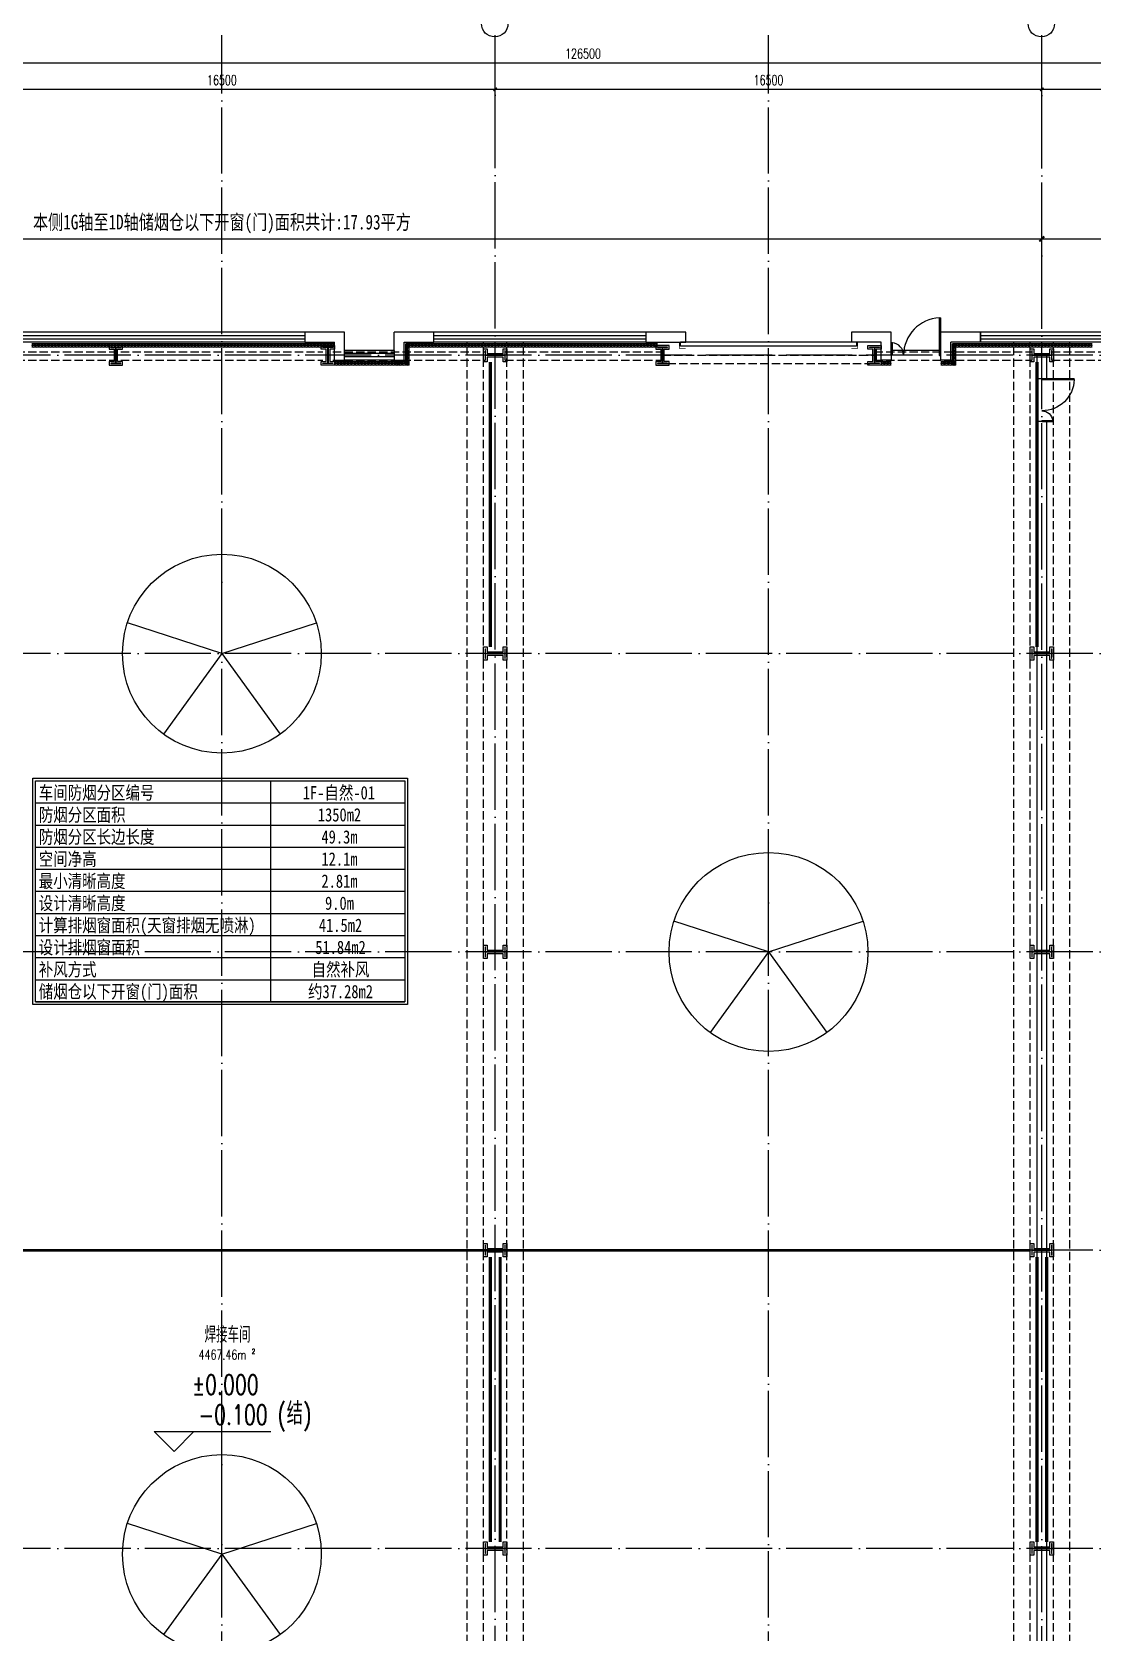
# Model space of a CAD drawing. Extents: x -555607 to 460190, y 498714 to 1664455.
# Drawn here: x -207936 to -175939, y 793303 to 841574 of the extents above; entities that cross this region are included whole.
import ezdxf
from ezdxf.enums import TextEntityAlignment as Align

# ---------------------------------------------------------------- set-up
doc = ezdxf.new("R2010")
doc.units = 0
doc.header["$LTSCALE"] = 1000
doc.header["$MEASUREMENT"] = 0
for name, pattern in [('10平面$0$DASH', [0.35, 0.25, -0.1]), ('CENTER', [2, 1.25, -0.25, 0.25, -0.25]), ('DASH', [0.35, 0.25, -0.1]), ('DOTE', [2.42, 2, -0.2, 0.02, -0.2])]:
    doc.linetypes.add(name, pattern=pattern)
doc.layers.get('Defpoints').update_dxf_attribs({"color": 210})
for name, color, linetype in [('10平面$0$WINDOW', 8, 'Continuous'), ('A-AXIS-D', 1, 'Continuous'), ('A-AXIS-DOTE', 14, 'DOTE'), ('A-AXIS-DP', 126, 'Continuous'), ('A-HATCH-2', 251, 'Continuous'), ('A-HRAIL', 250, 'Continuous'), ('A-LIN-V', 9, 'Continuous'), ('A-SFCE', 30, 'Continuous'), ('AS-WALL', 40, 'Continuous'), ('TH_DIM', 3, 'Continuous'), ('WINDOW', 8, 'Continuous'), ('建-房间', 7, 'Continuous'), ('建-标高', 3, 'Continuous'), ('建-窗', 8, 'Continuous'), ('暖通', 7, 'Continuous')]:
    doc.layers.add(name, color=color, linetype=linetype)
doc.layers.add('S-col', color=2, linetype='Continuous', lineweight=0)
doc.layers.add('柱间支撑', color=6, linetype='CENTER', lineweight=0)
doc.styles.add('-黑体', font='simhei.ttf', dxfattribs={"width": 0.8})
doc.styles.add('_TCH_DIM_T3', font='SIMPLEX', dxfattribs={"width": 0.705882, "bigfont": 'GBCBIG'})
doc.styles.add('A-AREA', font='SIMPLEX', dxfattribs={"bigfont": 'GBCBIG'})
doc.styles.add('A-STANDARD', font='SIMPLEX', dxfattribs={"bigfont": 'GBCBIG'})
doc.styles.get("Standard").update_dxf_attribs({"font": 'gbenor.shx', "bigfont": 'gbcbig.shx'})
doc.styles.add('图框宋体', font='', dxfattribs={"width": 0.75})
doc.styles.get('图框宋体').set_extended_font_data('SimSun')
doc.linetypes.add('字母', pattern='A,12.7,-5.08,["挡烟垂壁",Standard,S=2.54,R=0,X=-2.54,Y=-1.27],-5.08', length=22.86)
doc.dimstyles.new('_TCH_ARCH&&100', dxfattribs={"dimtxt": 297.5, "dimasz": 100, "dimexe": 100, "dimexo": 100, "dimgap": 126.25, "dimtad": 1, "dimdec": 0, "dimzin": 0, "dimdsep": 46, "dimtxsty": '_TCH_DIM_T3', "dimblk": 'ARCHTICK', "dimcen": 0.09, "dimclrt": 7, "dimazin": 2, "dimtfac": 1, "dimtdec": 0, "dimtix": 1, "dimtmove": 2, "dimatfit": 3, "dimfxl": 100, "dimtolj": 1, "dimtzin": 0, "dimarcsym": 0})
doc.dimstyles.new('_TCH_ARCH&&150', dxfattribs={"dimtxt": 446.25, "dimasz": 150, "dimexe": 375, "dimexo": 450, "dimgap": 150, "dimtad": 1, "dimdec": 0, "dimzin": 0, "dimdsep": 46, "dimtxsty": '_TCH_DIM_T3', "dimblk": 'ARCHTICK', "dimcen": 0.09, "dimclrt": 7, "dimazin": 2, "dimtfac": 1, "dimtdec": 0, "dimtix": 1, "dimtmove": 2, "dimatfit": 3, "dimfxl": 1, "dimtolj": 1, "dimtzin": 0, "dimarcsym": 0})

# ---------------------------------------------------------------- blocks, each defined once
blk = doc.blocks.new('w4324324')
at = {"layer": 'A-HATCH-2', "color": 250}
for q in [(-1694760, 686605), (-1697614, 684532), (-1691907, 684532), (-1696524, 681178), (-1692997, 681178)]:
    blk.add_line((-1694760, 683605), q, dxfattribs=at)
blk.add_circle((-1694760, 683605), 3000, dxfattribs=at)
blk = doc.blocks.new('w423432')
at = {"layer": 'A-LIN-V'}
for p in [(-33000, 0), (-16500, -9000), (-33000, -27166)]:
    blk.add_blockref('w4324324', p, dxfattribs=at)
blk = doc.blocks.new('23124232432')
at = {"layer": '柱间支撑', "color": 250, "const_width": 100}
for points in [[(-194104, 831620), (-194104, 823020)], [(-177604, 831620), (-177604, 823020)], [(-194104, 804620), (-194104, 796020)], [(-193804, 804620), (-193804, 796020)], [(-177604, 804620), (-177604, 796020)], [(-177304, 804620), (-177304, 796020)]]:
    blk.add_lwpolyline(points, dxfattribs=at)
blk = doc.blocks.new('_FZH')
at = {"layer": 'A-HATCH-2', "color": 8}
blk.add_lwpolyline([(-0.437, -0.25), (-0.437, 0.25), (-0.297, 0.25), (-0.297, 0.067), (0.298, 0.067), (0.298, 0.25), (0.438, 0.25), (0.438, -0.25), (0.298, -0.25), (0.298, -0.068), (-0.297, -0.068), (-0.297, -0.25)], close=True, dxfattribs=at)
at = {"layer": 'S-col', "color": 8}
blk.add_lwpolyline([(-0.375, -0.188), (-0.375, 0.187), (-0.36, 0.187), (-0.36, 0.005), (0.36, 0.005), (0.36, 0.187), (0.375, 0.187), (0.375, -0.188), (0.36, -0.188), (0.36, -0.005), (-0.36, -0.005), (-0.36, -0.188)], close=True, dxfattribs=at)
blk = doc.blocks.new('342343243')
at = {"layer": 'A-AXIS-DP', "color": 5}
blk.add_lwpolyline([(-155704, 832070), (-155404, 832070), (-155404, 832058), (-155550, 832058), (-155550, 831582), (-155404, 831582), (-155404, 831570), (-155704, 831570), (-155704, 831582), (-155558, 831582), (-155558, 832058), (-155704, 832058), (-155704, 832070)], close=True, dxfattribs=at)
at = {"layer": 'A-HATCH-2'}
blk.add_lwpolyline([(-155754, 832120), (-155354, 832120), (-155354, 832008), (-155500, 832008), (-155500, 831632), (-155354, 831632), (-155354, 831520), (-155754, 831520), (-155754, 831632), (-155608, 831632), (-155608, 832008), (-155754, 832008)], close=True, dxfattribs=at)
blk = doc.blocks.new('_ArchTick')
at = {"color": 0, "linetype": 'ByBlock', "const_width": 0.4}
blk.add_lwpolyline([(-0.5, -0.5), (0.5, 0.5)], dxfattribs=at)
blk = doc.blocks.new('*D172')
at = {"layer": 'A-AXIS-D', "color": 0, "lineweight": -2, "transparency": 16777216}
for p, q in [((-254554, 839140), (-254554, 840747)), ((-254554, 840647), (-128054, 840647)), ((-128054, 839140), (-128054, 840747))]:
    blk.add_line(p, q, dxfattribs=at)
at = {"layer": 'Defpoints', "color": 0, "transparency": 16777216}
for p in [(-128054, 840647), (-254554, 839040), (-128054, 839040)]:
    blk.add_point(p, dxfattribs=at)
at = {"layer": 'A-AXIS-D', "color": 0, "lineweight": -2, "transparency": 16777216, "xscale": 100, "yscale": 100, "zscale": 100, "rotation": 180}
blk.add_blockref('_ArchTick', (-254554, 840647), dxfattribs=at)
at = {"layer": 'A-AXIS-D', "color": 0, "lineweight": -2, "transparency": 16777216, "xscale": 100, "yscale": 100, "zscale": 100}
blk.add_blockref('_ArchTick', (-128054, 840647), dxfattribs=at)
at = {"layer": 'A-AXIS-D', "color": 7, "transparency": 16777216, "insert": (-191304, 840922), "char_height": 297.5, "attachment_point": 5, "style": '_TCH_DIM_T3'}
blk.add_mtext('\\A1;126500', dxfattribs=at)
blk = doc.blocks.new('*D275')
at = {"layer": 'A-AXIS-D', "color": 0, "lineweight": -2, "transparency": 16777216}
for p, q in [((-210454, 839040), (-210454, 839947)), ((-193954, 839040), (-193954, 839947)), ((-210454, 839847), (-193954, 839847))]:
    blk.add_line(p, q, dxfattribs=at)
at = {"layer": 'Defpoints', "color": 0, "transparency": 16777216}
for p in [(-193954, 839847), (-210454, 838940), (-193954, 838940)]:
    blk.add_point(p, dxfattribs=at)
at = {"layer": 'A-AXIS-D', "color": 0, "lineweight": -2, "transparency": 16777216, "xscale": 100, "yscale": 100, "zscale": 100, "rotation": 180}
blk.add_blockref('_ArchTick', (-210454, 839847), dxfattribs=at)
at = {"layer": 'A-AXIS-D', "color": 0, "lineweight": -2, "transparency": 16777216, "xscale": 100, "yscale": 100, "zscale": 100}
blk.add_blockref('_ArchTick', (-193954, 839847), dxfattribs=at)
at = {"layer": 'A-AXIS-D', "color": 7, "transparency": 16777216, "insert": (-202204, 840122), "char_height": 297.5, "attachment_point": 5, "style": '_TCH_DIM_T3'}
blk.add_mtext('\\A1;16500', dxfattribs=at)
blk = doc.blocks.new('*D276')
at = {"layer": 'A-AXIS-D', "color": 0, "lineweight": -2, "transparency": 16777216}
for p, q in [((-193954, 839040), (-193954, 839947)), ((-177454, 839040), (-177454, 839947)), ((-193954, 839847), (-177454, 839847))]:
    blk.add_line(p, q, dxfattribs=at)
at = {"layer": 'Defpoints', "color": 0, "transparency": 16777216}
for p in [(-177454, 839847), (-193954, 838940), (-177454, 838940)]:
    blk.add_point(p, dxfattribs=at)
at = {"layer": 'A-AXIS-D', "color": 0, "lineweight": -2, "transparency": 16777216, "xscale": 100, "yscale": 100, "zscale": 100, "rotation": 180}
blk.add_blockref('_ArchTick', (-193954, 839847), dxfattribs=at)
at = {"layer": 'A-AXIS-D', "color": 0, "lineweight": -2, "transparency": 16777216, "xscale": 100, "yscale": 100, "zscale": 100}
blk.add_blockref('_ArchTick', (-177454, 839847), dxfattribs=at)
at = {"layer": 'A-AXIS-D', "color": 7, "transparency": 16777216, "insert": (-185704, 840122), "char_height": 297.5, "attachment_point": 5, "style": '_TCH_DIM_T3'}
blk.add_mtext('\\A1;16500', dxfattribs=at)
blk = doc.blocks.new('*D277')
at = {"layer": 'A-AXIS-D', "color": 0, "lineweight": -2, "transparency": 16777216}
for p, q in [((-177454, 839040), (-177454, 839947)), ((-160954, 839040), (-160954, 839947)), ((-177454, 839847), (-160954, 839847))]:
    blk.add_line(p, q, dxfattribs=at)
at = {"layer": 'Defpoints', "color": 0, "transparency": 16777216}
for p in [(-160954, 839847), (-177454, 838940), (-160954, 838940)]:
    blk.add_point(p, dxfattribs=at)
at = {"layer": 'A-AXIS-D', "color": 0, "lineweight": -2, "transparency": 16777216, "xscale": 100, "yscale": 100, "zscale": 100, "rotation": 180}
blk.add_blockref('_ArchTick', (-177454, 839847), dxfattribs=at)
at = {"layer": 'A-AXIS-D', "color": 0, "lineweight": -2, "transparency": 16777216, "xscale": 100, "yscale": 100, "zscale": 100}
blk.add_blockref('_ArchTick', (-160954, 839847), dxfattribs=at)
at = {"layer": 'A-AXIS-D', "color": 7, "transparency": 16777216, "insert": (-169204, 840122), "char_height": 297.5, "attachment_point": 5, "style": '_TCH_DIM_T3'}
blk.add_mtext('\\A1;16500', dxfattribs=at)
blk = doc.blocks.new('WINDOW2DLIB$DYNSTYLE$00000005')
at = {"color": 0}
for points in [[(-0.5, 0.5), (-0.5, -0.5)], [(-0.5, 0.5), (0.5, 0.5)], [(0.5, -0.5), (0.5, 0.5)], [(0.5, 0.1667), (-0.5, 0.1667)], [(0.5, -0.1667), (-0.5, -0.1667)], [(-0.5, -0.5), (0.5, -0.5)]]:
    blk.add_lwpolyline(points, dxfattribs=at)
blk = doc.blocks.new('DOOR2DLIB$SYSLIB$00000123')
at = {"color": 0}
for p, q in [((0.475, -0.001), (0.475, 0.752)), ((0.475, 0.752), (0.5, 0.752)), ((0.5, -0.001), (0.5, 0.752)), ((-0.5, 0), (-0.5, 0.252)), ((-0.475, 0.252), (-0.5, 0.252)), ((-0.475, 0), (-0.475, 0.252)), ((-0.475, 0), (-0.5, 0)), ((0.475, -0.001), (0.5, -0.001))]:
    blk.add_line(p, q, dxfattribs=at)
for centre, radius, start, end in [((0.505, -0.002), 0.755, 92.2493, 179.7238), ((-0.501, 0.003), 0.251, 359.7899, 84.0974)]:
    blk.add_arc(centre, radius, start, end, dxfattribs=at)
blk = doc.blocks.new('10平面$0$$DorLib2D$00000126')
at = {"color": 0, "linetype": 'Continuous'}
for p, q in [((-0.532, 0.5), (-0.532, 0.9)), ((0.532, 0.9), (0.532, 0.5))]:
    blk.add_line(p, q, dxfattribs=at)
at = {"color": 0, "linetype": '10平面$0$DASH'}
for p, q in [((-0.532, 0.9), (0.532, 0.9)), ((-0.532, 0.5), (0.532, 0.5))]:
    blk.add_line(p, q, dxfattribs=at)
blk = doc.blocks.new('3333')
at = {"layer": 'A-SFCE', "color": 250, "const_width": 20}
blk.add_lwpolyline([(-227064, 766320), (-227064, 766510), (-227244, 766510), (-227244, 766320)], dxfattribs=at)
blk = doc.blocks.new('99平面图例外参$0$$LinePat$圆环')
for points in [[(0, 150), (300, 150)], [(0, 0), (300, 0)], [(0, -150), (300, -150)]]:
    blk.add_lwpolyline(points)
at = {"color": 0}
blk.add_circle((150, 0), 150, dxfattribs=at)
blk = doc.blocks.new('*D608')
at = {"layer": 'Defpoints', "color": 0, "transparency": 16777216}
for p in [(-177454, 835332), (-226954, 832930), (-177454, 832930)]:
    blk.add_point(p, dxfattribs=at)
at = {"layer": 'TH_DIM', "color": 0, "lineweight": -2, "transparency": 16777216}
for p, q in [((-226954, 833380), (-226954, 835707)), ((-177454, 833380), (-177454, 835707)), ((-226954, 835332), (-177454, 835332))]:
    blk.add_line(p, q, dxfattribs=at)
at = {"layer": 'TH_DIM', "color": 0, "lineweight": -2, "transparency": 16777216, "xscale": 150, "yscale": 150, "zscale": 150, "rotation": 180}
blk.add_blockref('_ArchTick', (-226954, 835332), dxfattribs=at)
at = {"layer": 'TH_DIM', "color": 0, "lineweight": -2, "transparency": 16777216, "xscale": 150, "yscale": 150, "zscale": 150}
blk.add_blockref('_ArchTick', (-177454, 835332), dxfattribs=at)
at = {"layer": 'TH_DIM', "color": 7, "transparency": 16777216, "insert": (-202204, 835780), "char_height": 446.25, "attachment_point": 5, "style": '图框宋体'}
blk.add_mtext('\\A1;本侧1G轴至1D轴储烟仓以下开窗(门)面积共计:17.93平方', dxfattribs=at)
blk = doc.blocks.new('*D607')
at = {"layer": 'Defpoints', "color": 0, "transparency": 16777216}
for p in [(-144454, 835332), (-177454, 832930), (-144454, 832930)]:
    blk.add_point(p, dxfattribs=at)
at = {"layer": 'TH_DIM', "color": 0, "lineweight": -2, "transparency": 16777216}
for p, q in [((-177454, 833380), (-177454, 835707)), ((-144454, 833380), (-144454, 835707)), ((-177454, 835332), (-144454, 835332))]:
    blk.add_line(p, q, dxfattribs=at)
at = {"layer": 'TH_DIM', "color": 0, "lineweight": -2, "transparency": 16777216, "xscale": 150, "yscale": 150, "zscale": 150, "rotation": 180}
blk.add_blockref('_ArchTick', (-177454, 835332), dxfattribs=at)
at = {"layer": 'TH_DIM', "color": 0, "lineweight": -2, "transparency": 16777216, "xscale": 150, "yscale": 150, "zscale": 150}
blk.add_blockref('_ArchTick', (-144454, 835332), dxfattribs=at)
at = {"layer": 'TH_DIM', "color": 7, "transparency": 16777216, "insert": (-160954, 835780), "char_height": 446.25, "attachment_point": 5, "style": '图框宋体'}
blk.add_mtext('\\A1;本侧1D轴至1B轴储烟仓以下开窗(门)面积共计:12.36平方', dxfattribs=at)

msp = doc.modelspace()

# ---------------------------------------------------------------- linework, layer by layer
at = {"layer": '10平面$0$WINDOW'}
msp.add_line((-180504.2, 831970), (-182004.2, 831970), dxfattribs=at)
at = {"layer": 'A-AXIS-D'}
for centre in [(-193969.1, 841826.1), (-177469.1, 841826.1)]:
    msp.add_circle(centre, 400, dxfattribs=at)
at = {"layer": 'A-AXIS-DOTE', "color": 250}
for p, q in [((-202204.2, 735660), (-202204.2, 841482.3)), ((-193954.2, 735825.5), (-193954.2, 841482.3)), ((-185704.2, 735660), (-185704.2, 841482.3)), ((-177454.2, 735817), (-177454.2, 841482.3)), ((-144454.2, 831820), (-262046.4, 831820)), ((-144454.2, 822820), (-262046.4, 822820)), ((-144454.2, 813820), (-262046.4, 813820)), ((-144454.2, 804820), (-262046.4, 804820)), ((-144454.2, 795820), (-262046.4, 795820))]:
    msp.add_line(p, q, dxfattribs=at)
at = {"layer": 'A-HATCH-2', "color": 250, "linetype": 'DASH'}
for p, q in [((-194804.2, 741520), (-194804.2, 832220)), ((-194304.2, 741520), (-194304.2, 832220)), ((-193604.2, 741520), (-193604.2, 832220)), ((-193104.2, 741520), (-193104.2, 832220)), ((-178304.2, 741520), (-178304.2, 832220)), ((-177804.2, 741520), (-177804.2, 832220)), ((-177104.2, 741520), (-177104.2, 832220)), ((-176604.2, 741520), (-176604.2, 832220))]:
    msp.add_line(p, q, dxfattribs=at)
at = {"layer": 'A-SFCE', "color": 250, "linetype": 'DASH'}
for p, q in [((-210154.2, 831920), (-199154.2, 831920)), ((-198854.2, 831920), (-194254.2, 831920)), ((-193654.2, 831920), (-188908.2, 831920)), ((-188900.2, 831820), (-182508.2, 831820)), ((-182500.2, 831920), (-177754.2, 831920)), ((-177154.2, 831920), (-166154.2, 831920)), ((-210154.2, 831670), (-199154.2, 831670)), ((-198854.2, 831670), (-194254.2, 831670)), ((-193654.2, 831670), (-188908.2, 831670)), ((-188754.2, 831570), (-182654.2, 831570)), ((-182500.2, 831670), (-177754.2, 831670)), ((-177154.2, 831670), (-166154.2, 831670))]:
    msp.add_line(p, q, dxfattribs=at)
at = {"layer": 'AS-WALL'}
for p, q in [((-198504.2, 832520), (-199704.2, 832520)), ((-199704.2, 832520), (-199704.2, 832220)), ((-199704.2, 832220), (-198804.2, 832220)), ((-198804.2, 831670), (-198804.2, 832220)), ((-198504.2, 831970), (-198504.2, 832520)), ((-195804.2, 832520), (-197004.2, 832520)), ((-197004.2, 831970), (-197004.2, 832520)), ((-196704.2, 832220), (-195804.2, 832220)), ((-196704.2, 831670), (-196704.2, 832220)), ((-195804.2, 832220), (-195804.2, 832520)), ((-188204.2, 832520), (-189404.2, 832520)), ((-189404.2, 832520), (-189404.2, 832220)), ((-189404.2, 832220), (-188204.2, 832220)), ((-188204.2, 832220), (-188204.2, 832520)), ((-182004.2, 832520), (-183204.2, 832520)), ((-183204.2, 832520), (-183204.2, 832220)), ((-182304.2, 832220), (-183204.2, 832220)), ((-182304.2, 831670), (-182304.2, 832220)), ((-182004.2, 831970), (-182004.2, 832520)), ((-179304.2, 832520), (-180504.2, 832520)), ((-180504.2, 831970), (-180504.2, 832520)), ((-179304.2, 832220), (-180204.2, 832220)), ((-180204.2, 831670), (-180204.2, 832220)), ((-179304.2, 832220), (-179304.2, 832520)), ((-179304.2, 832520), (-179304.2, 832220)), ((-198504.2, 831670), (-198504.2, 831970)), ((-197004.2, 831970), (-197004.2, 831670)), ((-182004.2, 831970), (-182004.2, 831670)), ((-180504.2, 831670), (-180504.2, 831970)), ((-177604.2, 831816), (-177604.2, 831120)), ((-177304.2, 831816), (-177604.2, 831816)), ((-177304.2, 831120), (-177304.2, 831816)), ((-198804.2, 831670), (-198504.2, 831670)), ((-197004.2, 831670), (-196704.2, 831670)), ((-182004.2, 831670), (-182304.2, 831670)), ((-180204.2, 831670), (-180504.2, 831670)), ((-177604.2, 831120), (-177304.2, 831120)), ((-177304.2, 829820), (-177604.2, 829820)), ((-177604.2, 829820), (-177604.2, 784858.4)), ((-177304.2, 784858.4), (-177304.2, 829820))]:
    msp.add_line(p, q, dxfattribs=at)
at = {"layer": 'WINDOW'}
for p, q in [((-197004.2, 831970), (-198504.2, 831970)), ((-197004.2, 831870), (-198504.2, 831870)), ((-197004.2, 831770), (-198504.2, 831770)), ((-197004.2, 831670), (-198504.2, 831670))]:
    msp.add_line(p, q, dxfattribs=at)
at = {"layer": '建-标高', "color": 8}
for p, q in [((-203646.4, 798749.5), (-204246.4, 799349.5)), ((-204246.4, 799349.5), (-200726.4, 799349.5)), ((-203646.4, 798749.5), (-203046.4, 799349.5))]:
    msp.add_line(p, q, dxfattribs=at)
at = {"layer": '暖通'}
for p, q in [((-200735, 818981.4), (-200735, 812316.1)), ((-207828.4, 818314.8), (-196686.2, 818314.8)), ((-207828.4, 817648.3), (-196686.2, 817648.3)), ((-207828.4, 816981.8), (-196686.2, 816981.8)), ((-207828.4, 816315.3), (-196686.2, 816315.3)), ((-207828.4, 815648.7), (-196686.2, 815648.7)), ((-207828.4, 814982.2), (-196686.2, 814982.2)), ((-207828.4, 814315.7), (-196686.2, 814315.7)), ((-207828.4, 813649.2), (-196686.2, 813649.2)), ((-207828.4, 812982.7), (-196686.2, 812982.7)), ((-207828.4, 812316.1), (-196686.2, 812316.1)), ((-207828.4, 812316.1), (-196686.2, 812316.1))]:
    msp.add_line(p, q, dxfattribs=at)
for points in [[(-207908.4, 819061.4), (-196606.2, 819061.4), (-196606.2, 812236.1), (-207908.4, 812236.1)], [(-207828.4, 818981.4), (-196686.2, 818981.4), (-196686.2, 812316.1), (-207828.4, 812316.1)]]:
    msp.add_lwpolyline(points, close=True, dxfattribs=at)
at = {"layer": '暖通', "color": 2, "linetype": '字母', "ltscale": 0.05, "const_width": 80}
msp.add_lwpolyline([(-226604.2, 804820), (-177804.2, 804820)], dxfattribs=at)

# ---------------------------------------------------------------- block references
at = {"color": 250, "xscale": 800.0000000000005, "yscale": 800.0000000000005, "zscale": 800.0000000000005}
for p in [(-193954.2, 831820), (-177454.2, 831820), (-193954.2, 822820), (-177454.2, 822820), (-193954.2, 813820), (-177454.2, 813820), (-193954.2, 804820), (-177454.2, 804820), (-193954.2, 795820), (-177454.2, 795820)]:
    msp.add_blockref('_FZH', p, dxfattribs=at)
at = {"layer": '10平面$0$WINDOW', "zscale": 300}
for name, p, xscale, yscale, rotation in [('DOOR2DLIB$SYSLIB$00000123', (-181254.2, 831820), 1500, 1500, 359.9999999999555), ('10平面$0$$DorLib2D$00000126', (-185704.2, 832370), 5000, 300, 179.9999999999992), ('DOOR2DLIB$SYSLIB$00000123', (-177454.2, 830470), -1300, 1300, 269.9999999990649)]:
    msp.add_blockref(name, p, dxfattribs=dict(at, xscale=xscale, yscale=yscale, rotation=rotation))
at = {"layer": 'A-AXIS-DP', "color": 250, "xscale": -1}
for p in [(-360958.4, 0), (-344458.4, 0)]:
    msp.add_blockref('342343243', p, dxfattribs=at)
at = {"layer": 'A-AXIS-DP', "color": 250}
for p in [(-43450, 0), (-26950, 0)]:
    msp.add_blockref('342343243', p, dxfattribs=at)
at = {"layer": 'A-HRAIL', "color": 250, "yscale": 0.3333333333111111, "zscale": 0.3333333333111111}
for p, xscale in [((-207835.7, 832114), -0.3344988349509453), ((-207735.3, 832114), -0.3344988349509453), ((-207635, 832114), -0.3344988349509453), ((-207534.6, 832114), -0.3344988349509453), ((-207434.3, 832114), -0.3344988349509453), ((-207333.9, 832114), -0.3344988349509453), ((-207233.6, 832114), -0.3344988349509453), ((-207133.2, 832114), -0.3344988349509453), ((-207032.9, 832114), -0.3344988349509453), ((-206932.5, 832114), -0.3344988349509453), ((-206832.2, 832114), -0.3344988349509453), ((-206731.8, 832114), -0.3344988349509453), ((-206631.5, 832114), -0.3344988349509453), ((-206531.1, 832114), -0.3344988349509453), ((-206430.8, 832114), -0.3344988349509453), ((-206330.4, 832114), -0.3344988349509453), ((-206230.1, 832114), -0.3344988349509453), ((-206129.7, 832114), -0.3344988349509453), ((-206029.4, 832114), -0.3344988349509453), ((-205929, 832114), -0.3344988349509453), ((-205828.7, 832114), -0.3344988349509453), ((-205728.3, 832114), -0.3344988349509453), ((-205628, 832114), -0.3344988349509453), ((-205527.6, 832114), -0.3344988349509453), ((-205427.3, 832114), -0.3344988349509453), ((-205326.9, 832114), -0.3344988349509453), ((-205226.6, 832114), -0.3344988349509453), ((-205126.2, 832114), -0.3344988349509453), ((-205025.9, 832114), -0.3344988349509453), ((-204925.5, 832114), -0.3344988349509453), ((-204825.2, 832114), -0.3344988349509453), ((-204724.8, 832114), -0.3344988349509453), ((-204624.5, 832114), -0.3344988349509453), ((-204524.1, 832114), -0.3344988349509453), ((-204423.8, 832114), -0.3344988349509453), ((-204323.4, 832114), -0.3344988349509453), ((-204223.1, 832114), -0.3344988349509453), ((-204122.7, 832114), -0.3344988349509453), ((-204022.4, 832114), -0.3344988349509453), ((-203922, 832114), -0.3344988349509453), ((-203821.7, 832114), -0.3344988349509453), ((-203721.3, 832114), -0.3344988349509453), ((-203621, 832114), -0.3344988349509453), ((-203520.6, 832114), -0.3344988349509453), ((-203420.3, 832114), -0.3344988349509453), ((-203319.9, 832114), -0.3344988349509453), ((-203219.6, 832114), -0.3344988349509453), ((-203119.2, 832114), -0.3344988349509453), ((-203018.9, 832114), -0.3344988349509453), ((-202918.5, 832114), -0.3344988349509453), ((-202818.2, 832114), -0.3344988349509453), ((-202717.8, 832114), -0.3344988349509453), ((-202617.5, 832114), -0.3344988349509453), ((-202517.1, 832114), -0.3344988349509453), ((-202416.8, 832114), -0.3344988349509453), ((-202316.4, 832114), -0.3344988349509453), ((-202216.1, 832114), -0.3344988349509453), ((-202115.7, 832114), -0.3344988349509453), ((-202015.4, 832114), -0.3344988349509453), ((-201915, 832114), -0.3344988349509453), ((-201814.7, 832114), -0.3344988349509453), ((-201714.3, 832114), -0.3344988349509453), ((-201614, 832114), -0.3344988349509453), ((-201513.6, 832114), -0.3344988349509453), ((-201413.3, 832114), -0.3344988349509453), ((-201312.9, 832114), -0.3344988349509453), ((-201212.6, 832114), -0.3344988349509453), ((-201112.2, 832114), -0.3344988349509453), ((-201011.9, 832114), -0.3344988349509453), ((-200911.5, 832114), -0.3344988349509453), ((-200811.2, 832114), -0.3344988349509453), ((-200710.8, 832114), -0.3344988349509453), ((-200610.5, 832114), -0.3344988349509453), ((-200510.1, 832114), -0.3344988349509453), ((-200409.8, 832114), -0.3344988349509453), ((-200309.4, 832114), -0.3344988349509453), ((-200209.1, 832114), -0.3344988349509453), ((-200108.7, 832114), -0.3344988349509453), ((-200008.4, 832114), -0.3344988349509453), ((-199908, 832114), -0.3344988349509453), ((-199807.7, 832114), -0.3344988349509453), ((-199707.3, 832114), -0.3344988349509453), ((-199607, 832114), -0.3344988349509453), ((-199506.6, 832114), -0.3344988349509453), ((-199406.3, 832114), -0.3344988349509453), ((-199305.9, 832114), -0.3344988349509453), ((-199205.6, 832114), -0.3344988349509453), ((-199105.2, 832114), -0.3344988349509453), ((-199004.9, 832114), -0.3344988349509453), ((-198904.5, 832114), -0.3344988349509453), ((-198804.2, 832114), -0.3344988349509453), ((-196554.2, 832114), -0.3333333334073325), ((-196454.2, 832114), -0.3333333334073325), ((-196354.2, 832114), -0.3333333334073325), ((-196254.2, 832114), -0.3333333334073325), ((-196154.2, 832114), -0.3333333334073325), ((-196054.2, 832114), -0.3333333334073325), ((-195954.2, 832114), -0.3333333334073325), ((-195854.2, 832114), -0.3333333334073325), ((-195754.2, 832114), -0.3333333334073325), ((-195654.2, 832114), -0.3333333334073325), ((-195554.2, 832114), -0.3333333334073325), ((-195454.2, 832114), -0.3333333334073325), ((-195354.2, 832114), -0.3333333334073325), ((-195254.2, 832114), -0.3333333334073325), ((-195154.2, 832114), -0.3333333334073325), ((-195054.2, 832114), -0.3333333334073325), ((-194954.2, 832114), -0.3333333334073325), ((-194854.2, 832114), -0.3333333334073325), ((-194754.2, 832114), -0.3333333334073325), ((-194654.2, 832114), -0.3333333334073325), ((-194554.2, 832114), -0.3333333334073325), ((-194454.2, 832114), -0.3333333334073325), ((-194354.2, 832114), -0.3333333334073325), ((-194254.2, 832114), -0.3333333334073325), ((-194154.2, 832114), -0.3333333334073325), ((-194054.2, 832114), -0.3333333334073325), ((-193954.2, 832114), -0.3333333334073325), ((-193854.2, 832114), -0.3333333334073325), ((-193754.2, 832114), -0.3333333334073325), ((-193654.2, 832114), -0.3333333334073325), ((-193554.2, 832114), -0.3333333334073325), ((-193454.2, 832114), -0.3333333334073325), ((-193354.2, 832114), -0.3333333334073325), ((-193254.2, 832114), -0.3333333334073325), ((-193154.2, 832114), -0.3333333334073325), ((-193054.2, 832114), -0.3333333334073325), ((-192954.2, 832114), -0.3333333334073325), ((-192854.2, 832114), -0.3333333334073325), ((-192754.2, 832114), -0.3333333334073325), ((-192654.2, 832114), -0.3333333334073325), ((-192554.2, 832114), -0.3333333334073325), ((-192454.2, 832114), -0.3333333334073325), ((-192354.2, 832114), -0.3333333334073325), ((-192254.2, 832114), -0.3333333334073325), ((-192154.2, 832114), -0.3333333334073325), ((-192054.2, 832114), -0.3333333334073325), ((-191954.2, 832114), -0.3333333334073325), ((-191854.2, 832114), -0.3333333334073325), ((-191754.2, 832114), -0.3333333334073325), ((-191654.2, 832114), -0.3333333334073325), ((-191554.2, 832114), -0.3333333334073325), ((-191454.2, 832114), -0.3333333334073325), ((-191354.2, 832114), -0.3333333334073325), ((-191254.2, 832114), -0.3333333334073325), ((-191154.2, 832114), -0.3333333334073325), ((-191054.2, 832114), -0.3333333334073325), ((-190954.2, 832114), -0.3333333334073325), ((-190854.2, 832114), -0.3333333334073325), ((-190754.2, 832114), -0.3333333334073325), ((-190654.2, 832114), -0.3333333334073325), ((-190554.2, 832114), -0.3333333334073325), ((-190454.2, 832114), -0.3333333334073325), ((-190354.2, 832114), -0.3333333334073325), ((-190254.2, 832114), -0.3333333334073325), ((-190154.2, 832114), -0.3333333334073325), ((-190054.2, 832114), -0.3333333334073325), ((-189954.2, 832114), -0.3333333334073325), ((-189854.2, 832114), -0.3333333334073325), ((-189754.2, 832114), -0.3333333334073325), ((-189654.2, 832114), -0.3333333334073325), ((-189554.2, 832114), -0.3333333334073325), ((-189454.2, 832114), -0.3333333334073325), ((-189354.2, 832114), -0.3333333334073325), ((-189254.2, 832114), -0.3333333334073325), ((-189154.2, 832114), -0.3333333334073325), ((-189054.2, 832114), -0.3333333334073325), ((-180053.8, 832114), -0.3344988349509453), ((-179953.5, 832114), -0.3344988349509453), ((-179853.1, 832114), -0.3344988349509453), ((-179752.8, 832114), -0.3344988349509453), ((-179652.4, 832114), -0.3344988349509453), ((-179552.1, 832114), -0.3344988349509453), ((-179451.7, 832114), -0.3344988349509453), ((-179351.4, 832114), -0.3344988349509453), ((-179251, 832114), -0.3344988349509453), ((-179150.7, 832114), -0.3344988349509453), ((-179050.3, 832114), -0.3344988349509453), ((-178950, 832114), -0.3344988349509453), ((-178849.6, 832114), -0.3344988349509453), ((-178749.3, 832114), -0.3344988349509453), ((-178648.9, 832114), -0.3344988349509453), ((-178548.6, 832114), -0.3344988349509453), ((-178448.2, 832114), -0.3344988349509453), ((-178347.9, 832114), -0.3344988349509453), ((-178247.5, 832114), -0.3344988349509453), ((-178147.2, 832114), -0.3344988349509453), ((-178046.8, 832114), -0.3344988349509453), ((-177946.5, 832114), -0.3344988349509453), ((-177846.1, 832114), -0.3344988349509453), ((-177745.8, 832114), -0.3344988349509453), ((-177645.4, 832114), -0.3344988349509453), ((-177545.1, 832114), -0.3344988349509453), ((-177444.7, 832114), -0.3344988349509453), ((-177344.4, 832114), -0.3344988349509453), ((-177244, 832114), -0.3344988349509453), ((-177143.7, 832114), -0.3344988349509453), ((-177043.3, 832114), -0.3344988349509453), ((-176943, 832114), -0.3344988349509453), ((-176842.6, 832114), -0.3344988349509453), ((-176742.3, 832114), -0.3344988349509453), ((-176641.9, 832114), -0.3344988349509453), ((-176541.6, 832114), -0.3344988349509453), ((-176441.2, 832114), -0.3344988349509453), ((-176340.9, 832114), -0.3344988349509453), ((-176240.5, 832114), -0.3344988349509453), ((-176140.2, 832114), -0.3344988349509453), ((-176039.8, 832114), -0.3344988349509453), ((-175939.5, 832114), -0.3344988349509453), ((-198701.9, 831570), -0.3409090911030461), ((-198704.2, 831570), -0.3333333120064927), ((-198604.2, 831570), -0.3333333120064927), ((-198599.6, 831570), -0.3409090911030461), ((-198504.2, 831570), -0.3333333120064927), ((-198497.4, 831570), -0.3409090911030461), ((-198395.1, 831570), -0.3409090911030461), ((-198292.8, 831570), -0.3409090911030461), ((-198190.5, 831570), -0.3409090911030461), ((-198088.3, 831570), -0.3409090911030461), ((-197986, 831570), -0.3409090911030461), ((-197883.7, 831570), -0.3409090911030461), ((-197781.5, 831570), -0.3409090911030461), ((-197679.2, 831570), -0.3409090911030461), ((-197576.9, 831570), -0.3409090911030461), ((-197474.6, 831570), -0.3409090911030461), ((-197372.4, 831570), -0.3409090911030461), ((-197270.1, 831570), -0.3409090911030461), ((-197167.8, 831570), -0.3409090911030461), ((-197065.5, 831570), -0.3409090911030461), ((-196963.3, 831570), -0.3409090911030461), ((-196887.5, 831570), -0.3888888887815369), ((-196861, 831570), -0.3409090911030461), ((-196770.9, 831570), -0.3888888887815369), ((-196758.7, 831570), -0.3409090911030461), ((-196654.2, 831570), -0.3888888887815369), ((-196656.5, 831570), -0.3409090911030461), ((-196554.2, 831570), -0.3409090911030461), ((-182204.2, 831570), -0.3333333120064927), ((-182104.2, 831570), -0.3333333120064927), ((-182004.2, 831570), -0.3333333120064927), ((-180391.7, 831570), -0.3749999999843617), ((-180279.2, 831570), -0.3749999999843617), ((-180166.7, 831570), -0.3749999999843617), ((-180054.2, 831570), -0.3749999999843617)]:
    msp.add_blockref('99平面图例外参$0$$LinePat$圆环', p, dxfattribs=dict(at, xscale=xscale))
at = {"layer": 'A-HRAIL', "color": 250, "xscale": -0.3611111226889233, "yscale": 0.3333333333111111, "zscale": 0.3333333333111111, "rotation": 270}
for p in [(-196604.2, 832061.7), (-196604.2, 832061.7), (-196604.2, 831953.3), (-196604.2, 831953.3), (-196604.2, 831845), (-196604.2, 831845), (-196604.2, 831736.7), (-196604.2, 831736.7), (-196604.2, 831628.3), (-196604.2, 831628.3), (-180104.2, 832061.7), (-180104.2, 831953.3), (-180104.2, 831845), (-180104.2, 831736.7), (-180104.2, 831628.3), (-196604.2, 831520), (-196604.2, 831520), (-180104.2, 831520)]:
    msp.add_blockref('99平面图例外参$0$$LinePat$圆环', p, dxfattribs=at)
at = {"layer": 'A-LIN-V', "color": 250}
msp.add_blockref('w423432', (1525556.2, 139215), dxfattribs=at)
at = {"layer": 'A-SFCE', "color": 250, "rotation": 90}
msp.add_blockref('3333', (578115, 1059274.2), dxfattribs=at)
at = {"layer": 'A-SFCE', "color": 250, "xscale": -1, "rotation": 270}
msp.add_blockref('3333', (-949525, 1059274.2), dxfattribs=at)
at = {"layer": '建-窗', "zscale": 300}
for p, xscale, yscale, rotation in [((-206004.2, 832370), 12600, -300, 180.0000000001271), ((-192604.2, 832370), -6400, 300, 1.31859911045973e-10), ((-173004.2, 832370), -12600, 300, 359.9999999999947)]:
    msp.add_blockref('WINDOW2DLIB$DYNSTYLE$00000005', p, dxfattribs=dict(at, xscale=xscale, yscale=yscale, rotation=rotation))
at = {"layer": '柱间支撑'}
msp.add_blockref('23124232432', (0, 0), dxfattribs=at)

# ---------------------------------------------------------------- texts
at = {"layer": '建-房间', "color": 8, "style": 'A-AREA'}
msp.add_text('焊接车间', height=482.27, dxfattribs=at).set_placement((-202728.3, 802033.5))
at = {"layer": '建-房间', "color": 8, "style": 'A-AREA', "width": 0.705882}
for s, height, p in [('4467.46m', 297.5, (-202906.4, 801521.6)), ('2', 148.8, (-201306.4, 801696.6))]:
    msp.add_text(s, height=height, dxfattribs=at).set_placement(p)
at = {"layer": '建-标高', "color": 8, "style": 'A-STANDARD', "width": 0.705882}
for s, p in [('%%P0.000', (-203106.4, 800469.5)), ('-0.100', (-202906.4, 799559.5)), ('(', (-200526.4, 799559.5)), (')', (-199754.9, 799559.5))]:
    msp.add_text(s, height=595, dxfattribs=at).set_placement(p)
at = {"layer": '建-标高', "color": 8, "style": 'A-STANDARD'}
msp.add_text('结', height=675.2, dxfattribs=at).set_placement((-200246.4, 799559.5))
at = {"layer": '暖通', "style": '-黑体', "width": 0.8}
for s, p in [('车间防烟分区编号', (-207731.7, 818423.9)), ('防烟分区面积', (-207731.7, 817757.4)), ('防烟分区长边长度', (-207731.7, 817090.9)), ('空间净高', (-207731.7, 816424.4)), ('最小清晰高度', (-207731.7, 815757.8)), ('设计清晰高度', (-207731.7, 815091.3)), ('计算排烟窗面积(天窗排烟无喷淋)', (-207731.7, 814424.8)), ('设计排烟窗面积', (-207731.7, 813758.3)), ('补风方式', (-207731.7, 813091.8)), ('储烟仓以下开窗(门)面积', (-207731.7, 812425.2))]:
    msp.add_text(s, height=400, dxfattribs=at).set_placement(p)
for s, p in [('1F-自然-01', (-198671.5, 818423.9)), ('12.1m', (-198654.8, 816424.4)), ('2.81m', (-198654.8, 815757.8)), ('9.0m', (-198654.8, 815091.3)), ('41.5m2', (-198623.3, 814424.8)), ('自然补风', (-198623.3, 813091.8))]:
    msp.add_text(s, height=400, dxfattribs=at).set_placement(p, align=Align.CENTER)
at = {"layer": '暖通', "color": 6, "style": '-黑体', "width": 0.8}
for s, p in [('1350m2', (-198654.8, 817757.4)), ('49.3m', (-198654.8, 817090.9)), ('51.84m2', (-198623.3, 813758.3)), ('约37.28m2', (-198623.3, 812425.2))]:
    msp.add_text(s, height=400, dxfattribs=at).set_placement(p, align=Align.CENTER)

# ---------------------------------------------------------------- dimensions: what is measured, and where the dimension line sits
at = {"layer": 'A-AXIS-D'}
for base, p1, p2, text, picture, middle in [((-128054.2, 840646.7), (-254554.2, 839040), (-128054.2, 839040), '126500', '*D172', (-191304.2, 840921.7)), ((-193954.2, 839846.7), (-210454.2, 838940), (-193954.2, 838940), '16500', '*D275', (-202204.2, 840121.7)), ((-177454.2, 839846.7), (-193954.2, 838940), (-177454.2, 838940), '16500', '*D276', (-185704.2, 840121.7)), ((-160954.2, 839846.7), (-177454.2, 838940), (-160954.2, 838940), '16500', '*D277', (-169204.2, 840121.7))]:
    dim = msp.add_linear_dim(base=base, p1=p1, p2=p2, angle=0, text=text, dimstyle='_TCH_ARCH&&100', override={"dimgap": 0}, dxfattribs=at)
    dim.commit()
    dim.dimension.update_dxf_attribs({"geometry": picture, "text_midpoint": middle, "dimtype": 129})
at = {"layer": 'TH_DIM', "color": 7}
for p1, p2, text, picture, middle in [((-226954.2, 832930), (-177454.2, 832930), '本侧1G轴至1D轴储烟仓以下开窗(门)面积共计:17.93平方', '*D608', (-202204.2, 835779.9)), ((-177454.2, 832930), (-144454.2, 832930), '本侧1D轴至1B轴储烟仓以下开窗(门)面积共计:12.36平方', '*D607', (-160954.2, 835779.9))]:
    dim = msp.add_aligned_dim(p1=p1, p2=p2, distance=2402, text=text, dimstyle='_TCH_ARCH&&150', override={"dimtxsty": '图框宋体'}, dxfattribs=at)
    dim.commit()
    dim.dimension.update_dxf_attribs({"geometry": picture, "text_midpoint": middle})

doc.saveas('drawing.dxf')
